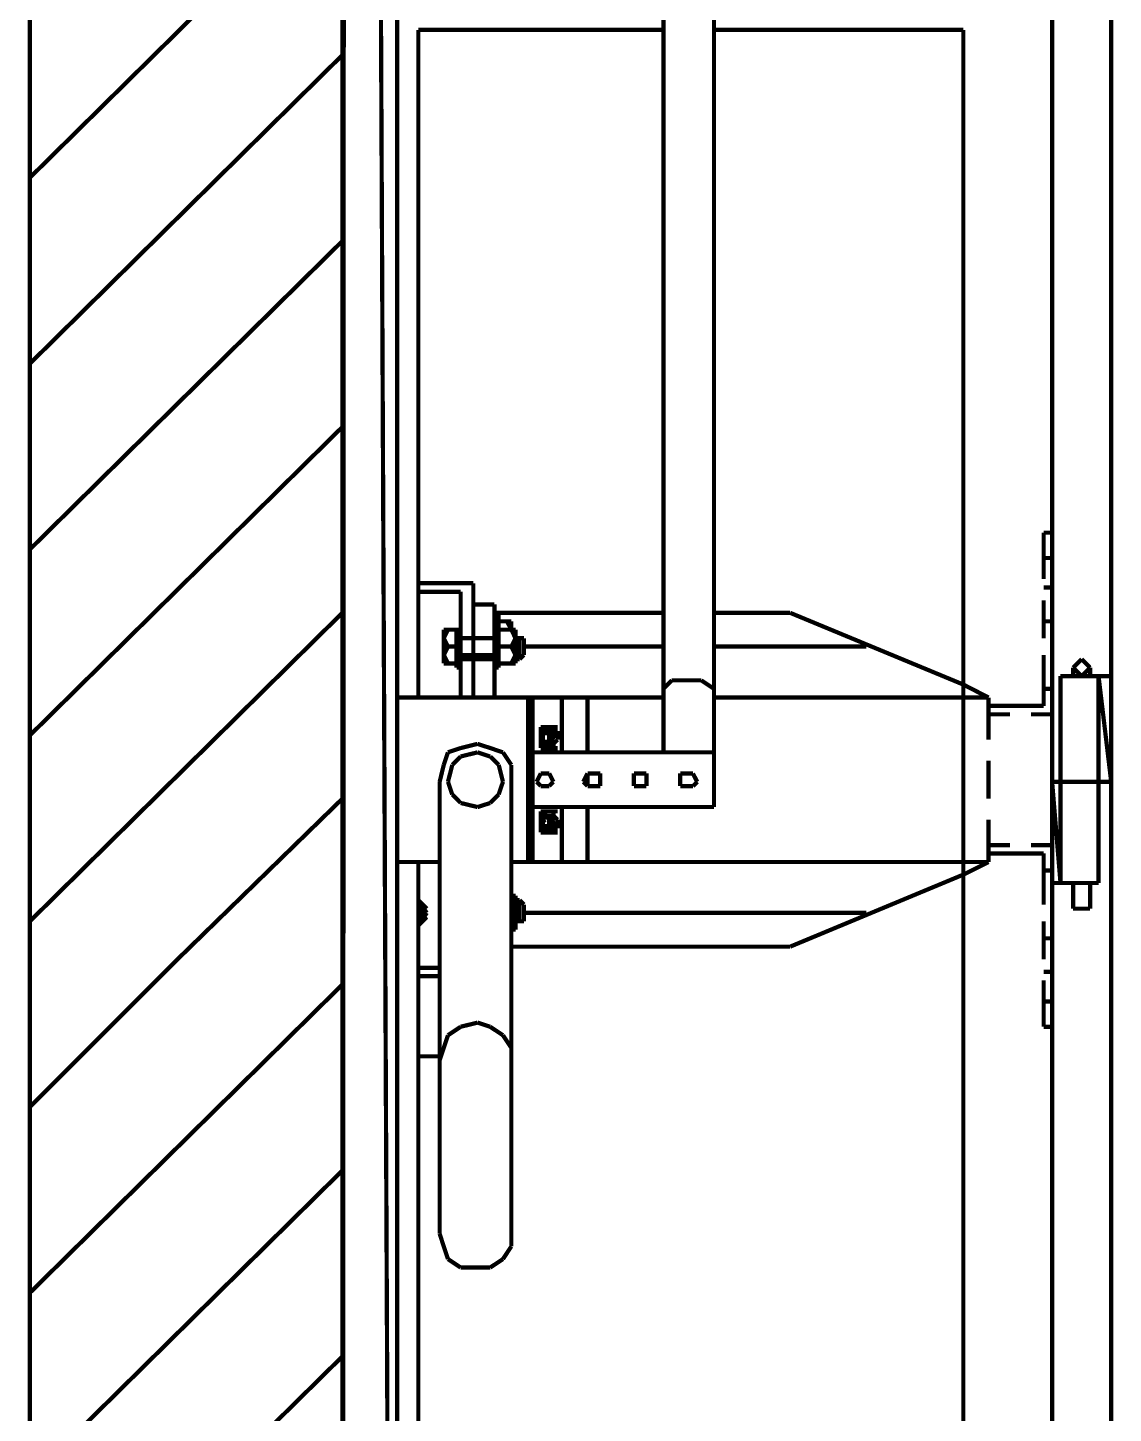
# Model space of a CAD drawing. Header units: metres. Extents: x 3290 to 4536, y 1562 to 1983.
# Drawn here: x 4039.95 to 4045.85, y 1693.3 to 1700.83 of the extents above; entities that cross this region are included whole.
import ezdxf

# ---------------------------------------------------------------- set-up
doc = ezdxf.new("R2010")
doc.units = ezdxf.units.M
doc.layers.add('C00-00-00-BLACK', color=7, linetype='Continuous')
doc.layers.add('CC6-C8-CA', color=254, linetype='Continuous')

msp = doc.modelspace()

# ---------------------------------------------------------------- linework, layer by layer
at = {"layer": 'C00-00-00-BLACK', "const_width": 0.0229}
for points in [[(4039.9597, 1742.2102), (4039.9597, 1681.0096)], [(4041.6591, 1742.2102), (4041.6591, 1681.0096)], [(4041.6591, 1681.3307), (4041.6819, 1741.889)], [(4041.9575, 1741.889), (4041.9575, 1681.4223)], [(4041.6591, 1725.4751), (4041.6591, 1681.0096)], [(4043.6792, 1716.2013), (4043.6792, 1696.8944)], [(4043.4046, 1715.9034), (4043.4046, 1696.8944)], [(4039.9597, 1700.0171), (4041.6591, 1701.6932)], [(4045.5178, 1681.3307), (4045.5178, 1701.2334)], [(4045.839, 1682.1344), (4045.839, 1701.2334)], [(4042.0718, 1697.1922), (4042.0718, 1700.8207)], [(4042.0718, 1700.8207), (4043.4046, 1700.8207)], [(4043.6792, 1700.8207), (4045.0353, 1700.8207)], [(4045.0353, 1682.5699), (4045.0353, 1700.8207)], [(4039.9597, 1699.0065), (4041.6591, 1700.6837)], [(4039.9597, 1697.997), (4041.6591, 1699.6732)], [(4039.9597, 1696.9864), (4041.6591, 1698.6626)], [(4045.5178, 1698.088), (4045.4718, 1698.088)], [(4045.4718, 1698.088), (4045.4718, 1697.8356)], [(4045.5178, 1698.088), (4045.5178, 1697.9737)], [(4045.4718, 1697.9504), (4045.5178, 1697.9504)], [(4045.5178, 1697.8589), (4045.5178, 1697.6526)], [(4042.0718, 1697.8134), (4042.3708, 1697.8134)], [(4042.3708, 1697.1922), (4042.3708, 1697.8134)], [(4045.4718, 1697.7901), (4045.5178, 1697.7901)], [(4042.0718, 1697.7668), (4042.302, 1697.7668)], [(4042.302, 1697.7668), (4042.302, 1697.5377)], [(4042.3708, 1697.6981), (4042.3708, 1697.1922)], [(4042.4856, 1697.6981), (4042.3708, 1697.6981)], [(4042.4856, 1697.6981), (4042.4856, 1697.1922)], [(4045.4718, 1697.7213), (4045.4718, 1697.5145)], [(4039.9597, 1695.9759), (4041.6591, 1697.6526)], [(4042.4856, 1697.6526), (4043.4046, 1697.6526)], [(4042.4856, 1697.6526), (4042.5089, 1697.6526)], [(4042.5089, 1697.6526), (4042.5089, 1697.4235)], [(4043.6792, 1697.6526), (4044.0935, 1697.6526)], [(4045.0353, 1697.2626), (4044.0935, 1697.6526)], [(4042.2104, 1697.561), (4042.2332, 1697.561)], [(4042.2332, 1697.561), (4042.2104, 1697.5145)], [(4042.2104, 1697.3774), (4042.2104, 1697.561)], [(4042.2332, 1697.561), (4042.2798, 1697.561)], [(4042.2798, 1697.561), (4042.302, 1697.561)], [(4042.2798, 1697.561), (4042.2798, 1697.3542)], [(4042.302, 1697.561), (4042.302, 1697.3542)], [(4042.4856, 1697.561), (4042.5776, 1697.561)], [(4042.5543, 1697.6065), (4042.5089, 1697.6065)], [(4042.5089, 1697.561), (4042.5089, 1697.3542)], [(4042.5776, 1697.6065), (4042.5543, 1697.6065)], [(4042.5776, 1697.561), (4042.5543, 1697.6065)], [(4042.5776, 1697.6065), (4042.5776, 1697.561)], [(4042.5776, 1697.561), (4042.6004, 1697.561)], [(4042.6004, 1697.5145), (4042.5776, 1697.561)], [(4042.6004, 1697.561), (4042.6004, 1697.3774)], [(4045.4718, 1697.6065), (4045.5178, 1697.6065)], [(4042.2104, 1697.5145), (4042.2332, 1697.469)], [(4042.302, 1697.5145), (4042.4856, 1697.5145)], [(4042.4856, 1697.5145), (4042.302, 1697.5145)], [(4042.4856, 1697.5145), (4042.302, 1697.5145)], [(4042.5776, 1697.469), (4042.6004, 1697.5145)], [(4042.6231, 1697.5145), (4042.6004, 1697.5145)], [(4042.6004, 1697.5145), (4042.6231, 1697.5145)], [(4042.6231, 1697.5145), (4042.6464, 1697.5145)], [(4042.6231, 1697.5145), (4042.6231, 1697.4007)], [(4042.6464, 1697.5145), (4042.6464, 1697.4235)], [(4045.5178, 1697.5377), (4045.5178, 1697.3319)], [(4042.2332, 1697.469), (4042.2104, 1697.4235)], [(4042.2104, 1697.4235), (4042.2332, 1697.3774)], [(4042.2798, 1697.469), (4042.2332, 1697.469)], [(4042.4856, 1697.4235), (4042.302, 1697.4235)], [(4042.302, 1697.4235), (4042.302, 1697.1922)], [(4042.302, 1697.4007), (4042.4856, 1697.4007)], [(4042.4856, 1697.4007), (4042.302, 1697.4007)], [(4042.4856, 1697.4235), (4042.5089, 1697.4235)], [(4042.5776, 1697.469), (4042.5089, 1697.469)], [(4042.5321, 1697.469), (4042.6004, 1697.469)], [(4042.6004, 1697.4235), (4042.5776, 1697.469)], [(4042.5776, 1697.3774), (4042.6004, 1697.4235)], [(4042.6231, 1697.4235), (4042.6004, 1697.4235)], [(4042.6004, 1697.4007), (4042.6231, 1697.4007)], [(4042.6231, 1697.4007), (4042.6464, 1697.4235)], [(4042.6464, 1697.469), (4043.4046, 1697.469)], [(4043.6792, 1697.469), (4044.5078, 1697.469)], [(4045.4718, 1697.4235), (4045.4718, 1697.1467)], [(4045.6787, 1697.4007), (4045.6554, 1697.3774)], [(4045.7014, 1697.3774), (4045.6787, 1697.4007)], [(4042.2332, 1697.3774), (4042.2104, 1697.3774)], [(4042.2332, 1697.3774), (4042.2798, 1697.3774)], [(4042.2798, 1697.3542), (4042.302, 1697.3542)], [(4042.5089, 1697.3542), (4042.4856, 1697.3542)], [(4042.5776, 1697.3774), (4042.5089, 1697.3774)], [(4042.6004, 1697.3774), (4042.5776, 1697.3774)], [(4045.6554, 1697.3774), (4045.6321, 1697.3542)], [(4045.6321, 1697.3087), (4045.6321, 1697.3542)], [(4045.6321, 1697.3542), (4045.6554, 1697.3319)], [(4045.6554, 1697.3319), (4045.6787, 1697.3087)], [(4045.6787, 1697.3087), (4045.7014, 1697.3319)], [(4045.7241, 1697.3542), (4045.7014, 1697.3774)], [(4045.7014, 1697.3319), (4045.7241, 1697.3542)], [(4045.7241, 1697.3087), (4045.7241, 1697.3542)], [(4043.4501, 1697.2854), (4043.4046, 1697.2399)], [(4043.5416, 1697.2854), (4043.4501, 1697.2854)], [(4043.6104, 1697.2854), (4043.5416, 1697.2854)], [(4043.6792, 1697.2399), (4043.6104, 1697.2854)], [(4045.0353, 1697.2626), (4045.1723, 1697.1922)], [(4045.5633, 1697.3087), (4045.839, 1697.3087)], [(4045.5633, 1696.1844), (4045.5633, 1697.3087)], [(4045.7702, 1696.1844), (4045.7702, 1697.3087)], [(4045.7702, 1697.3087), (4045.7702, 1696.7341)], [(4045.839, 1696.7341), (4045.7702, 1697.3087)], [(4045.7702, 1697.3087), (4045.839, 1697.3087)], [(4045.839, 1696.7341), (4045.7702, 1697.3087)], [(4045.839, 1697.3087), (4045.839, 1696.7341)], [(4043.4046, 1697.1922), (4041.9575, 1697.1922)], [(4042.6692, 1697.1922), (4042.6692, 1696.2981)], [(4042.6924, 1697.1922), (4042.6924, 1696.2981)], [(4042.8527, 1697.1922), (4042.8527, 1696.8944)], [(4042.9919, 1697.1922), (4042.9919, 1696.8944)], [(4045.0353, 1697.1922), (4043.6792, 1697.1922)], [(4045.1723, 1697.1922), (4045.0353, 1697.1922)], [(4045.1723, 1697.1922), (4045.1723, 1696.9631)], [(4045.4718, 1697.2399), (4045.5178, 1697.2399)], [(4045.5178, 1697.2399), (4045.5178, 1697.1012)], [(4045.1723, 1697.1467), (4045.4718, 1697.1467)], [(4045.1723, 1697.1012), (4045.2887, 1697.1012)], [(4045.403, 1697.1012), (4045.5178, 1697.1012)], [(4042.7612, 1697.0319), (4042.7379, 1697.0319)], [(4042.7379, 1697.0319), (4042.7612, 1697.0319)], [(4042.7379, 1697.0319), (4042.7379, 1697.0097)], [(4042.7612, 1697.0319), (4042.7834, 1697.0319)], [(4042.7612, 1697.0319), (4042.7612, 1696.9864)], [(4042.8067, 1697.0319), (4042.7612, 1697.0319)], [(4042.8067, 1697.0319), (4042.7834, 1697.0319)], [(4042.7834, 1697.0319), (4042.7834, 1697.0097)], [(4042.8067, 1697.0097), (4042.8067, 1697.0319)], [(4042.8067, 1697.0319), (4042.8295, 1697.0319)], [(4042.8067, 1697.0319), (4042.8295, 1697.0319)], [(4042.7379, 1697.0097), (4042.7379, 1696.9404)], [(4042.7612, 1696.9864), (4042.7379, 1696.9864)], [(4042.7379, 1696.9864), (4042.7379, 1696.9631)], [(4042.7379, 1696.9631), (4042.7612, 1696.9631)], [(4042.7612, 1696.9631), (4042.7612, 1696.9176)], [(4042.7834, 1696.9404), (4042.8295, 1697.0097)], [(4042.7834, 1696.9404), (4042.8067, 1697.0097)], [(4042.7834, 1697.0097), (4042.8067, 1697.0097)], [(4042.7834, 1697.0097), (4042.7834, 1696.9864)], [(4042.7834, 1696.9864), (4042.7834, 1696.9631)], [(4042.7834, 1696.9631), (4042.7834, 1696.9404)], [(4042.8067, 1697.0097), (4042.8295, 1697.0097)], [(4042.8067, 1696.9404), (4042.8295, 1696.9631)], [(4042.8295, 1696.9631), (4042.8295, 1697.0097)], [(4042.2332, 1696.8944), (4042.2104, 1696.8261)], [(4042.302, 1696.9176), (4042.2332, 1696.8944)], [(4042.302, 1696.8716), (4042.2565, 1696.8261)], [(4042.394, 1696.9404), (4042.302, 1696.9176)], [(4042.394, 1696.8944), (4042.302, 1696.8716)], [(4042.4628, 1696.9176), (4042.394, 1696.9404)], [(4042.4628, 1696.8716), (4042.394, 1696.8944)], [(4042.5321, 1696.8944), (4042.4628, 1696.9176)], [(4042.5089, 1696.8261), (4042.4628, 1696.8716)], [(4042.5776, 1696.8261), (4042.5321, 1696.8944)], [(4042.6924, 1696.8944), (4043.6792, 1696.8944)], [(4042.7379, 1696.9404), (4042.7612, 1696.9404)], [(4042.7379, 1696.9404), (4042.7379, 1696.9176)], [(4042.7379, 1696.9176), (4042.7612, 1696.9176)], [(4042.7612, 1696.9404), (4042.7834, 1696.9404)], [(4042.7612, 1696.9404), (4042.7834, 1696.9404)], [(4042.7612, 1696.9176), (4042.7834, 1696.9176)], [(4042.8067, 1696.9176), (4042.7612, 1696.9176)], [(4042.7834, 1696.9404), (4042.8067, 1696.9404)], [(4042.7834, 1696.9404), (4042.8067, 1696.9404)], [(4042.8067, 1696.9404), (4042.8067, 1696.9176)], [(4042.8067, 1696.9176), (4042.8067, 1696.9404)], [(4042.8067, 1696.9176), (4042.8295, 1696.9176)], [(4043.6792, 1696.8944), (4043.6792, 1696.597)], [(4042.2104, 1696.8261), (4042.1877, 1696.7341)], [(4042.2565, 1696.8261), (4042.2332, 1696.7341)], [(4042.5321, 1696.7341), (4042.5089, 1696.8261)], [(4042.5776, 1696.7341), (4042.5776, 1696.8261)], [(4045.1723, 1696.8489), (4045.1723, 1696.6425)], [(4042.1877, 1696.7341), (4042.1877, 1694.278)], [(4042.2332, 1696.7341), (4042.2565, 1696.6653)], [(4042.5089, 1696.6653), (4042.5321, 1696.7341)], [(4042.5776, 1696.7341), (4042.5776, 1694.278)], [(4042.7379, 1696.7795), (4042.7146, 1696.7341)], [(4042.7146, 1696.7341), (4042.7379, 1696.7108)], [(4042.7612, 1696.7795), (4042.7379, 1696.7795)], [(4042.7834, 1696.7795), (4042.7612, 1696.7795)], [(4042.8067, 1696.7341), (4042.7834, 1696.7795)], [(4042.7834, 1696.7108), (4042.8067, 1696.7341)], [(4042.9919, 1696.7795), (4042.9686, 1696.7341)], [(4042.9686, 1696.7341), (4042.9919, 1696.7108)], [(4043.0147, 1696.7795), (4042.9919, 1696.7795)], [(4042.9919, 1696.7795), (4042.9919, 1696.7108)], [(4043.0607, 1696.7795), (4043.0147, 1696.7795)], [(4043.0607, 1696.7341), (4043.0607, 1696.7795)], [(4043.0607, 1696.7108), (4043.0607, 1696.7341)], [(4043.2898, 1696.7795), (4043.2438, 1696.7795)], [(4043.2438, 1696.7795), (4043.2438, 1696.7341)], [(4043.2438, 1696.7341), (4043.2438, 1696.7108)], [(4043.3125, 1696.7795), (4043.2898, 1696.7795)], [(4043.3125, 1696.7341), (4043.3125, 1696.7795)], [(4043.3125, 1696.7108), (4043.3125, 1696.7341)], [(4043.5416, 1696.7795), (4043.4961, 1696.7795)], [(4043.4961, 1696.7795), (4043.4961, 1696.7341)], [(4043.4961, 1696.7341), (4043.4961, 1696.7108)], [(4043.5649, 1696.7795), (4043.5416, 1696.7795)], [(4043.5882, 1696.7341), (4043.5649, 1696.7795)], [(4043.5649, 1696.7108), (4043.5882, 1696.7341)], [(4045.5178, 1696.7341), (4045.839, 1696.7341)], [(4045.5178, 1696.7341), (4045.5178, 1696.1844)], [(4045.5633, 1696.1844), (4045.5178, 1696.7341)], [(4045.5178, 1696.7341), (4045.5633, 1696.7341)], [(4045.5633, 1696.1844), (4045.5178, 1696.7341)], [(4045.5633, 1696.7341), (4045.5633, 1696.1844)], [(4045.7702, 1696.7341), (4045.839, 1696.7341)], [(4042.2565, 1696.6653), (4042.302, 1696.6192)], [(4042.4628, 1696.6192), (4042.5089, 1696.6653)], [(4042.7379, 1696.7108), (4042.7612, 1696.7108)], [(4042.7612, 1696.7108), (4042.7834, 1696.7108)], [(4042.9919, 1696.7108), (4043.0147, 1696.7108)], [(4043.0147, 1696.7108), (4043.0607, 1696.7108)], [(4043.2438, 1696.7108), (4043.2898, 1696.7108)], [(4043.2898, 1696.7108), (4043.3125, 1696.7108)], [(4043.4961, 1696.7108), (4043.5416, 1696.7108)], [(4043.5416, 1696.7108), (4043.5649, 1696.7108)], [(4040.7634, 1695.7701), (4041.6591, 1696.6425)], [(4042.302, 1696.6192), (4042.394, 1696.597)], [(4042.394, 1696.597), (4042.4628, 1696.6192)], [(4042.6924, 1696.597), (4043.6792, 1696.597)], [(4042.7379, 1696.5505), (4042.7379, 1696.5738)], [(4042.7379, 1696.5738), (4042.7612, 1696.5738)], [(4042.7612, 1696.5283), (4042.7612, 1696.5738)], [(4042.7612, 1696.5738), (4042.7834, 1696.5738)], [(4042.8067, 1696.5738), (4042.7612, 1696.5738)], [(4042.8067, 1696.5505), (4042.8067, 1696.5738)], [(4042.8067, 1696.5738), (4042.8295, 1696.5738)], [(4042.8067, 1696.5738), (4042.8067, 1696.5505)], [(4042.8527, 1696.597), (4042.8527, 1696.2981)], [(4042.9919, 1696.597), (4042.9919, 1696.2981)], [(4042.7379, 1696.4817), (4042.7379, 1696.5505)], [(4042.7379, 1696.5505), (4042.7612, 1696.5505)], [(4042.7379, 1696.505), (4042.7612, 1696.5283)], [(4042.7612, 1696.505), (4042.7379, 1696.505)], [(4042.7379, 1696.505), (4042.7612, 1696.505)], [(4042.7612, 1696.5505), (4042.7834, 1696.5505)], [(4042.7612, 1696.5505), (4042.7834, 1696.5505)], [(4042.7612, 1696.4589), (4042.7612, 1696.505)], [(4042.7834, 1696.5505), (4042.8067, 1696.5505)], [(4042.7834, 1696.5283), (4042.7834, 1696.5505)], [(4042.7834, 1696.5505), (4042.8067, 1696.4817)], [(4042.7834, 1696.5505), (4042.8295, 1696.4817)], [(4042.7834, 1696.5505), (4042.8067, 1696.5505)], [(4042.7834, 1696.5505), (4042.8067, 1696.5505)], [(4042.7834, 1696.505), (4042.7834, 1696.5283)], [(4042.7834, 1696.5283), (4042.8067, 1696.5283)], [(4042.7834, 1696.4817), (4042.7834, 1696.505)], [(4042.8067, 1696.5505), (4042.8295, 1696.5283)], [(4042.8295, 1696.5283), (4042.8295, 1696.4817)], [(4045.1723, 1696.5283), (4045.1723, 1696.2981)], [(4042.7379, 1696.4589), (4042.7379, 1696.4817)], [(4042.7612, 1696.4589), (4042.7379, 1696.4589)], [(4042.7379, 1696.4589), (4042.7612, 1696.4589)], [(4042.7612, 1696.4589), (4042.7834, 1696.4589)], [(4042.8067, 1696.4589), (4042.7612, 1696.4589)], [(4042.7834, 1696.4589), (4042.7834, 1696.4817)], [(4042.8067, 1696.4589), (4042.7834, 1696.4589)], [(4042.8067, 1696.4817), (4042.8067, 1696.4589)], [(4042.8295, 1696.4817), (4042.8067, 1696.4817)], [(4042.8067, 1696.4589), (4042.8295, 1696.4589)], [(4042.8067, 1696.4589), (4042.8295, 1696.4589)], [(4045.1723, 1696.3902), (4045.2887, 1696.3902)], [(4045.1723, 1696.3447), (4045.4718, 1696.3447)], [(4045.403, 1696.3902), (4045.5178, 1696.3902)], [(4045.4718, 1696.3447), (4045.4718, 1696.0674)], [(4045.5178, 1696.3902), (4045.5178, 1696.2526)], [(4041.9575, 1696.2981), (4042.1877, 1696.2981)], [(4042.0718, 1682.5699), (4042.0718, 1696.2981)], [(4042.5776, 1696.2981), (4042.6924, 1696.2981)], [(4045.0353, 1696.2981), (4042.5776, 1696.2981)], [(4045.0353, 1696.2299), (4045.1723, 1696.2981)], [(4045.1723, 1696.2981), (4045.0353, 1696.2981)], [(4045.0353, 1696.2299), (4044.0935, 1695.8383)], [(4045.4718, 1696.2526), (4045.5178, 1696.2526)], [(4045.5178, 1696.1844), (4045.7702, 1696.1844)], [(4045.5178, 1696.1844), (4045.5633, 1696.1844)], [(4045.5178, 1696.1611), (4045.5178, 1695.9537)], [(4045.6321, 1696.1844), (4045.6321, 1696.0446)], [(4045.7241, 1696.1844), (4045.7241, 1696.0446)], [(4042.1178, 1696.0446), (4042.0718, 1696.0907)], [(4042.0946, 1696.0446), (4042.0718, 1696.0907)], [(4042.1178, 1696.0219), (4042.0718, 1696.0907)], [(4042.0946, 1695.9991), (4042.0946, 1696.0446)], [(4042.6004, 1696.0674), (4042.5776, 1696.1156)], [(4042.5776, 1696.1156), (4042.6004, 1696.1156)], [(4042.5776, 1696.0219), (4042.6004, 1696.0674)], [(4042.6004, 1696.1156), (4042.6004, 1695.9304)], [(4042.6004, 1696.0907), (4042.6231, 1696.0907)], [(4042.6231, 1696.0674), (4042.6004, 1696.0674)], [(4042.6231, 1696.0907), (4042.6231, 1695.9759)], [(4042.6231, 1696.0907), (4042.6464, 1696.0674)], [(4042.6464, 1696.0674), (4042.6464, 1695.9759)], [(4045.6321, 1696.0446), (4045.7241, 1696.0446)], [(4042.0718, 1695.9537), (4042.1178, 1696.0219)], [(4042.0718, 1695.9537), (4042.1178, 1695.9991)], [(4042.0718, 1695.9537), (4042.0946, 1695.9991)], [(4042.6004, 1695.9759), (4042.5776, 1696.0219)], [(4042.5776, 1695.9304), (4042.6004, 1695.9759)], [(4042.6231, 1695.9759), (4042.6004, 1695.9759)], [(4042.6231, 1695.9759), (4042.6004, 1695.9759)], [(4042.6464, 1695.9759), (4042.6231, 1695.9759)], [(4042.6464, 1696.0219), (4044.5078, 1696.0219)], [(4045.4718, 1695.9759), (4045.4718, 1695.7701)], [(4042.5776, 1695.9304), (4042.6004, 1695.9304)], [(4042.5776, 1695.8383), (4044.0935, 1695.8383)], [(4045.4718, 1695.8838), (4045.5178, 1695.8838)], [(4045.5178, 1695.8383), (4045.5178, 1695.6325)], [(4039.9597, 1694.9664), (4040.7634, 1695.7701)], [(4042.0718, 1695.7235), (4042.1877, 1695.7235)], [(4042.0718, 1695.678), (4042.1877, 1695.678)], [(4045.4718, 1695.7013), (4045.5178, 1695.7013)], [(4039.9597, 1693.9569), (4041.6591, 1695.6325)], [(4045.4718, 1695.6547), (4045.4718, 1695.4029)], [(4045.4718, 1695.5404), (4045.5178, 1695.5404)], [(4045.5178, 1695.5177), (4045.5178, 1695.4029)], [(4042.302, 1695.4029), (4042.2332, 1695.3568)], [(4042.394, 1695.4256), (4042.302, 1695.4029)], [(4042.4628, 1695.4029), (4042.394, 1695.4256)], [(4042.5321, 1695.3568), (4042.4628, 1695.4029)], [(4045.4718, 1695.4029), (4045.5178, 1695.4029)], [(4042.2104, 1695.2886), (4042.1877, 1695.2198)], [(4042.2332, 1695.3568), (4042.2104, 1695.2886)], [(4042.5776, 1695.2886), (4042.5321, 1695.3568)], [(4042.5776, 1695.2198), (4042.5776, 1695.2886)], [(4042.0718, 1695.242), (4042.1877, 1695.242)], [(4039.9597, 1692.9463), (4041.6591, 1694.6219)], [(4042.1877, 1694.278), (4042.2104, 1694.2093)], [(4042.5776, 1694.2093), (4042.5776, 1694.278)], [(4042.2104, 1694.2093), (4042.2332, 1694.1405)], [(4042.5321, 1694.1405), (4042.5776, 1694.2093)], [(4042.2332, 1694.1405), (4042.302, 1694.0944)], [(4042.302, 1694.0944), (4042.394, 1694.0944)], [(4042.394, 1694.0944), (4042.4628, 1694.0944)], [(4042.4628, 1694.0944), (4042.5321, 1694.1405)], [(4039.9597, 1691.9368), (4041.6591, 1693.6114)]]:
    msp.add_lwpolyline(points, dxfattribs=at)
at = {"layer": 'CC6-C8-CA', "const_width": 0.0229}
for points in [[(4041.6819, 1741.889), (4041.9575, 1681.4678), (4041.6591, 1681.4678), (4041.6819, 1741.889)], [(4041.9575, 1741.889), (4041.6819, 1741.889), (4041.9575, 1681.4678), (4041.9575, 1741.889)]]:
    msp.add_lwpolyline(points, close=True, dxfattribs=at)
at = {"layer": 'CC6-C8-CA'}
for points in [[(4041.6819, 1741.889), (4041.9575, 1681.4678), (4041.6591, 1681.4678), (4041.6819, 1741.889)], [(4041.9575, 1741.889), (4041.6819, 1741.889), (4041.9575, 1681.4678), (4041.9575, 1741.889)]]:
    msp.add_lwpolyline(points, close=True, dxfattribs=at)

doc.saveas('drawing.dxf')
